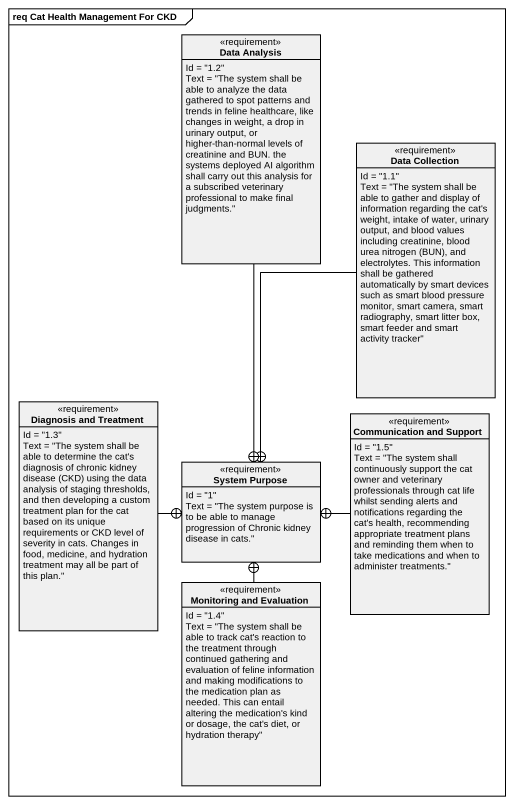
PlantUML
@startuml
mainframe req Cat Health Management For CKD
hide circle
hide empty members
class "Data Analysis" as Data_Analysis <<requirement>> #F0F0F0 {
  Id = "1.2"
  Text = "The system shall be able to analyze the data gathered to spot patterns and trends in feline healthcare, like changes in weight, a drop in urinary output, or higher-than-normal levels of creatinine and BUN. the systems deployed AI algorithm shall carry out this analysis for a subscribed veterinary professional to make final judgments."
}
class "Data Collection" as Data_Collection <<requirement>> #F0F0F0 {
  Id = "1.1"
  {field} Text = "The system shall be able to gather and display of information regarding the cat's weight, intake of water, urinary output, and blood values including creatinine, blood urea nitrogen (BUN), and electrolytes. This information shall be gathered automatically by smart devices such as smart blood pressure monitor, smart camera, smart radiography, smart litter box, smart feeder and smart activity tracker"
}
class "Diagnosis and Treatment" as Diagnosis_and_Treatment <<requirement>> #F0F0F0 {
  Id = "1.3"
  {field} Text = "The system shall be able to determine the cat's diagnosis of chronic kidney disease (CKD) using the data analysis of staging thresholds, and then developing a custom treatment plan for the cat based on its unique requirements or CKD level of severity in cats. Changes in food, medicine, and hydration treatment may all be part of this plan."
}
class "Communication and Support" as Communication_and_Support <<requirement>> #F0F0F0 {
  Id = "1.5"
  Text = "The system shall continuously support the cat owner and veterinary professionals through cat life whilst sending alerts and notifications regarding the cat's health, recommending appropriate treatment plans and reminding them when to take medications and when to administer treatments."
}
class "System Purpose" as System_Purpose <<requirement>> #F0F0F0 {
  Id = "1"
  Text = "The system purpose is to be able to manage progression of Chronic kidney disease in cats."
}
class "Monitoring and Evaluation" as Monitoring_and_Evaluation <<requirement>> #F0F0F0 {
  Id = "1.4"
  Text = "The system shall be able to track cat's reaction to the treatment through continued gathering and evaluation of feline information and making modifications to the medication plan as needed. This can entail altering the medication's kind or dosage, the cat's diet, or hydration therapy"
}
Data_Analysis --+ System_Purpose
Data_Collection --+ System_Purpose
Diagnosis_and_Treatment -right-+ System_Purpose
Communication_and_Support -left-+ System_Purpose
Monitoring_and_Evaluation -up-+ System_Purpose
@enduml
